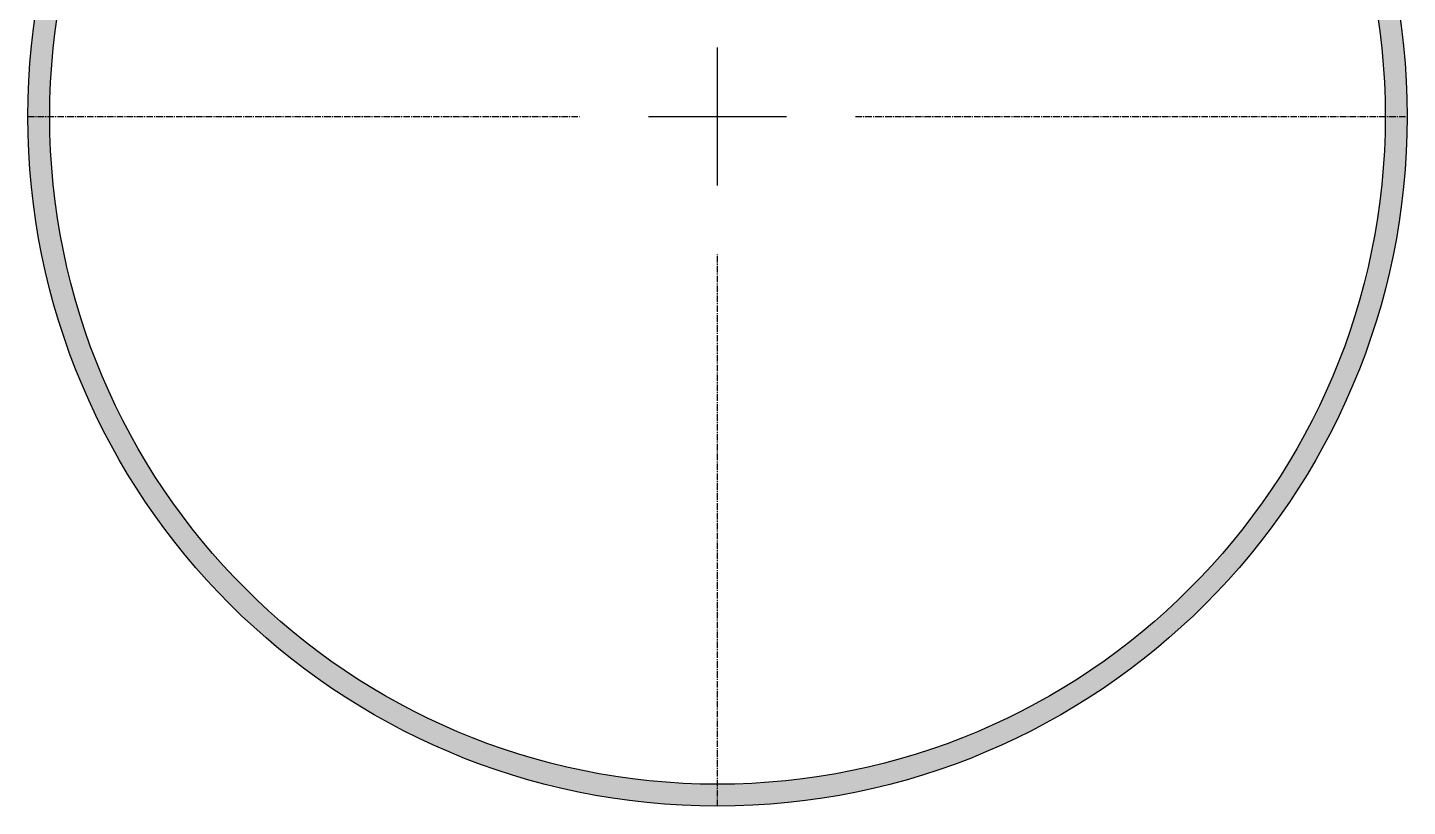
# Model space of a CAD drawing. Header units: millimetres. Extents: x 1251 to 7736, y 18 to 3563.
# Drawn here: x 1251 to 4392, y 18 to 1790 of the extents above; entities that cross this region are included whole.
import ezdxf

# ---------------------------------------------------------------- set-up
doc = ezdxf.new("R2010")
doc.units = ezdxf.units.MM
doc.header["$LTSCALE"] = 20
doc.header["$MEASUREMENT"] = 0
doc.linetypes.add('CENTER2', pattern=[1.125, 0.75, -0.125, 0.125, -0.125])

# ---------------------------------------------------------------- blocks, each defined once
blk = doc.blocks.new('*U2')
at = {"color": 0, "linetype": 'CENTER2', "transparency": 16777216}
for p, q in [((0, 314), (0, 1570.12)), ((-1570.12, 0), (-314, 0)), ((314, 0), (1570.12, 0)), ((0, -1570.12), (0, -314))]:
    blk.add_line(p, q, dxfattribs=at)
at = {"color": 0, "linetype": 'Continuous', "transparency": 16777216}
for p, q in [((0, -157), (0, 157)), ((-157, 0), (157, 0))]:
    blk.add_line(p, q, dxfattribs=at)

msp = doc.modelspace()

# ---------------------------------------------------------------- hatches: boundary and pattern name
h = msp.add_hatch()
h.set_pattern_fill('ANGLE', color=256, scale=30)
h.set_pattern_definition([(0, (0, 0), (0, 8.25), [6, -2.25]), (90, (0, 0), (-8.25, 5e-16), [6, -2.25])])
h.paths.add_polyline_path([(4341.349, 1588.45, -1), (1301.349, 1588.45, -1)], flags=16)
edge = h.paths.add_edge_path()
edge.add_line((1499.23, 2435.15), (1559.01, 2435.15))
edge.add_arc((2821.349, 1588.45), 1520, 146.148696, 147.651627)
edge.add_line((1537.237, 2401.75), (1478.425, 2401.75))
edge.add_arc((2821.349, 1588.45), 1570, 148.800103, 507.364044)

# ---------------------------------------------------------------- linework, layer by layer
for radius in [1570, 1520]:
    msp.add_circle((2821.349, 1588.45), radius)

# ---------------------------------------------------------------- block references
at = {"linetype": 'CENTER2'}
msp.add_blockref('*U2', (2821.349, 1588.45), dxfattribs=at)

doc.saveas('drawing.dxf')
